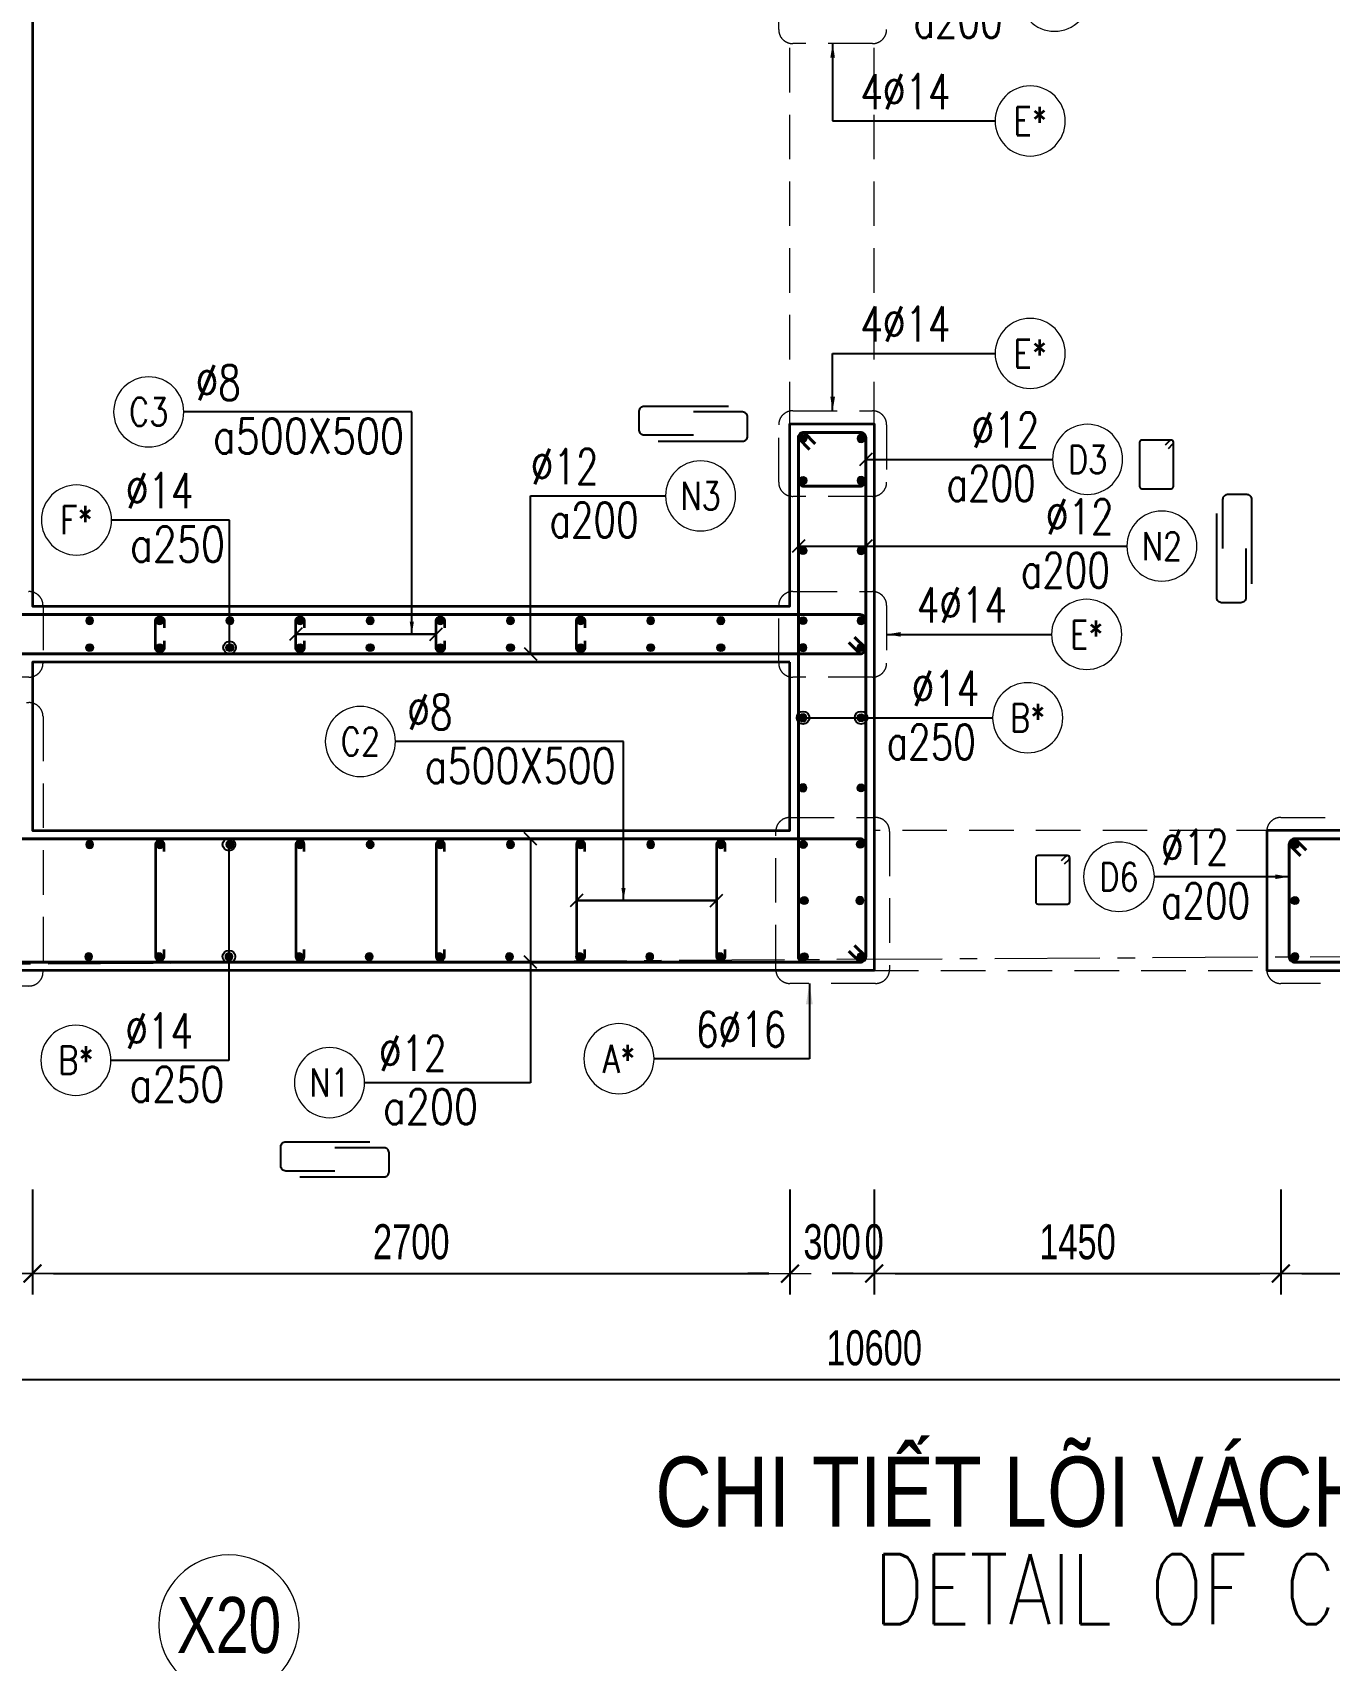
# Model space of a CAD drawing. Header units: millimetres. Extents: x 944027 to 981803, y -83026 to 82675.
# Drawn here: x 949171 to 953795, y -34967 to -29161 of the extents above; entities that cross this region are included whole.
import ezdxf
from ezdxf.enums import TextEntityAlignment as Align

# ---------------------------------------------------------------- set-up
doc = ezdxf.new("R2010")
doc.units = ezdxf.units.MM
doc.header["$MEASUREMENT"] = 0
for name, pattern in [('HIDDEN2', [4.7625, 3.175, -1.5875]), ('HT_Dim Grid$0$CENTER2', [1.125, 0.75, -0.125, 0.125, -0.125]), ('HT_Grid$0$CENTER2', [1.125, 0.75, -0.125, 0.125, -0.125])]:
    doc.linetypes.add(name, pattern=pattern)
doc.layers.get('0').update_dxf_attribs({"lineweight": 20})
doc.layers.get('Defpoints').update_dxf_attribs({"color": 151, "lineweight": 9})
for name, color, linetype, lineweight in [('HT_Dim Grid$0$NDC_S_AXIS', 5, 'HT_Dim Grid$0$CENTER2', 13), ('HT_Dim Grid$0$NDC_S_SYMBOL', 1, 'Continuous', 15), ('HT_Dim Grid$0$NDC_S_TEXT SYMBOL', 7, 'Continuous', 20), ('HT_Grid$0$NDC_S_AXIS', 5, 'HT_Grid$0$CENTER2', 13), ('KC-LEADER', 153, 'Continuous', 18), ('KC-THEP', 6, 'Continuous', 40), ('NDC_S_ANNO', 7, 'Continuous', 20), ('NDC_S_BEAM', 3, 'HIDDEN2', 20), ('NDC_S_DIM', 1, 'Continuous', 15), ('NDC_S_ENG TITLE', 3, 'Continuous', 20), ('NDC_S_HIDDEN', 8, 'HIDDEN2', 13), ('NDC_S_LEADER', 1, 'Continuous', 15), ('NDC_S_REBAR', 4, 'Continuous', 35), ('NDC_S_STIRRUP', 4, 'Continuous', 40), ('NDC_S_TEXT SYMBOL', 7, 'Continuous', 20), ('NDC_S_VN TEXT', 7, 'Continuous', 20), ('NDC_S_VN TITLE', 6, 'Continuous', 35), ('NDC_S_WALL', 6, 'Continuous', 35)]:
    doc.layers.add(name, color=color, linetype=linetype, lineweight=lineweight)
doc.layers.add('Leader', color=6, linetype='Continuous')
doc.layers.add('Ligature', color=1, linetype='Continuous')
doc.styles.add('HT_Dim Grid$0$NDC_ANNO', font='', dxfattribs={"width": 0.8})
doc.styles.add('NDC_ANNO', font='', dxfattribs={"width": 0.8})
doc.styles.add('NDC_ARIAL', font='arial.ttf', dxfattribs={"width": 0.85})
doc.styles.add('NDC_DIM', font='', dxfattribs={"width": 0.75})
doc.styles.add('NDC_EN TXT', font='romans.shx', dxfattribs={"width": 0.8})
doc.styles.add('NDC_VIE TXT', font='arial.ttf', dxfattribs={"width": 0.8})
doc.styles.get('HT_Dim Grid$0$NDC_ANNO').set_extended_font_data('Dotum')
doc.styles.get('NDC_ANNO').set_extended_font_data('Dotum')
doc.styles.get('NDC_DIM').set_extended_font_data('Dotum')
doc.dimstyles.new('NDC_1-50', dxfattribs={"dimscale": 50, "dimtxt": 2.5, "dimasz": 1, "dimexe": 1.5, "dimexo": 0, "dimgap": 0.8, "dimtad": 1, "dimdec": 0, "dimdsep": 46, "dimtxsty": 'NDC_ARIAL', "dimblk": 'DIMMARK', "dimcen": 49999.938995, "dimdle": 1.5, "dimclrd": 1, "dimclre": 1, "dimclrt": 3, "dimadec": 0, "dimazin": 0, "dimtfac": 1, "dimtdec": 0, "dimtix": 1, "dimtmove": 2, "dimatfit": 3, "dimfxl": 1, "dimarcsym": 0})
doc.dimstyles.new('NDC_dim_30', dxfattribs={"dimscale": 30, "dimtxt": 2.5, "dimasz": 1.5, "dimexe": 1.5, "dimexo": 2.5, "dimgap": 1, "dimtad": 1, "dimdec": 0, "dimzin": 0, "dimdsep": 46, "dimtxsty": 'NDC_DIM', "dimblk": 'DIMMARK', "dimcen": 0.09, "dimdle": 1.2, "dimclrd": 1, "dimclre": 1, "dimclrt": 3, "dimadec": 0, "dimazin": 0, "dimtfac": 1, "dimtdec": 0, "dimtix": 1, "dimtofl": 0, "dimtmove": 0, "dimatfit": 3, "dimfxl": 6, "dimfxlon": 1, "dimtolj": 1, "dimtzin": 0, "dimarcsym": 0})
doc.dimstyles.new('NDC_dim_50', dxfattribs={"dimscale": 50, "dimtxt": 2.5, "dimasz": 1.5, "dimexe": 1.5, "dimexo": 2.5, "dimgap": 1, "dimtad": 1, "dimdec": 0, "dimzin": 0, "dimdsep": 46, "dimtxsty": 'NDC_DIM', "dimblk": 'DIMMARK', "dimcen": 0.09, "dimdle": 1.2, "dimclrd": 1, "dimclre": 1, "dimclrt": 3, "dimadec": 0, "dimazin": 0, "dimtfac": 1, "dimtdec": 0, "dimtix": 1, "dimtofl": 0, "dimtmove": 0, "dimatfit": 3, "dimfxl": 6, "dimfxlon": 1, "dimtolj": 1, "dimtzin": 0, "dimarcsym": 0})

# ---------------------------------------------------------------- blocks, each defined once
blk = doc.blocks.new('THEP')
at = {"layer": 'KC-LEADER', "color": 6}
blk.add_circle((0, 0), 14, dxfattribs=at)
at = {"layer": 'KC-THEP'}
for p, q in [((-14, 0), (14, 0)), ((9.9, 9.9), (-9.9, -9.9)), ((-9.9, 9.9), (9.9, -9.9)), ((0, 14), (0, -14))]:
    blk.add_line(p, q, dxfattribs=at)
blk = doc.blocks.new('DIMMARK')
at = {"layer": 'NDC_S_DIM', "color": 1}
blk.add_line((-1.5, 0), (1, 0), dxfattribs=at)
at = {"layer": 'NDC_S_DIM', "color": 2, "const_width": 0.1}
blk.add_lwpolyline([(-0.424, -0.424), (0.424, 0.424)], dxfattribs=at)
blk = doc.blocks.new('*U10')
blk.add_circle((2.5, 0), 2.5)
at = {"layer": 'NDC_S_VN TEXT', "color": 3, "style": 'NDC_EN TXT'}
for tag, width, p in [('DK2', 0.75, (-0.85, 0.85)), ('KC2', 0.8, (-0.85, -2.97))]:
    blk.add_attdef(tag, text='', height=2.5, dxfattribs=dict(at, width=width)).set_placement(p, align=Align.RIGHT)
at = {"layer": 'NDC_S_VN TEXT', "color": 7, "style": 'NDC_EN TXT', "width": 0.8}
blk.add_attdef('SH3', text='', height=2, dxfattribs=at).set_placement((2.5, 0), align=Align.MIDDLE)
blk = doc.blocks.new('A$C72321851')
at = {"layer": 'Ligature'}
for points in [[(-60.9, -129.3), (-60.9, 170.9, -0.414214), (-43.3, 188.5), (25.8, 188.5, -0.414214), (43.4, 170.9), (43.4, -4.3)], [(-39.7, -4.3), (-39.7, -179.5, 0.414214), (-22.1, -197.1), (47, -197.1, 0.414214), (64.6, -179.5), (64.6, 120.7)]]:
    blk.add_lwpolyline(points, format="xyb", dxfattribs=at)
blk = doc.blocks.new('*U9')
blk.add_circle((2.5, 0), 2.5)
at = {"layer": 'NDC_S_VN TEXT', "color": 3, "style": 'NDC_EN TXT', "width": 0.75}
blk.add_attdef('DK2', text='', height=2.5, dxfattribs=at).set_placement((-0.85, 0.85), align=Align.RIGHT)
at = {"layer": 'NDC_S_VN TEXT', "color": 7, "style": 'NDC_EN TXT', "width": 0.8}
blk.add_attdef('SH3', text='', height=2, dxfattribs=at).set_placement((2.5, 0), align=Align.MIDDLE)
blk = doc.blocks.new('*U13')
blk.add_circle((-2.5, 0), 2.5)
at = {"layer": 'NDC_S_VN TEXT', "color": 3, "style": 'NDC_EN TXT', "width": 0.75}
blk.add_attdef('DK1', (0.5, 0.85), '', height=2.5, dxfattribs=at)
at = {"layer": 'NDC_S_VN TEXT', "color": 7, "style": 'NDC_EN TXT', "width": 0.8}
blk.add_attdef('SH2', text='', height=2, dxfattribs=at).set_placement((-2.5, 0), align=Align.MIDDLE)
blk = doc.blocks.new('*U11')
blk.add_circle((-2.5, 0), 2.5)
at = {"layer": 'NDC_S_VN TEXT', "color": 3, "style": 'NDC_EN TXT', "width": 0.75}
for tag, p in [('DK1', (0.5, 0.85)), ('KC1', (0.5, -2.97))]:
    blk.add_attdef(tag, p, '', height=2.5, dxfattribs=at)
at = {"layer": 'NDC_S_VN TEXT', "color": 7, "style": 'NDC_EN TXT', "width": 0.8}
blk.add_attdef('SH2', text='', height=2, dxfattribs=at).set_placement((-2.5, 0), align=Align.MIDDLE)
blk = doc.blocks.new('*D502')
at = {"layer": 'Defpoints', "color": 0, "transparency": 16777216}
for p in [(949171.5, -31925.4), (948671.5, -32425.4), (949171.5, -33587.4)]:
    blk.add_point(p, dxfattribs=at)
at = {"layer": 'NDC_S_DIM', "color": 1, "lineweight": -2, "transparency": 16777216}
for p, q in [((948671.5, -33287.4), (948671.5, -33662.4)), ((949171.5, -33287.4), (949171.5, -33662.4)), ((948746.5, -33587.4), (949096.5, -33587.4))]:
    blk.add_line(p, q, dxfattribs=at)
at = {"layer": 'NDC_S_DIM', "color": 1, "lineweight": -2, "transparency": 16777216, "xscale": 75, "yscale": 75, "zscale": 75, "rotation": 180}
blk.add_blockref('DIMMARK', (948671.5, -33587.4), dxfattribs=at)
at = {"layer": 'NDC_S_DIM', "color": 1, "lineweight": -2, "transparency": 16777216, "xscale": 75, "yscale": 75, "zscale": 75}
blk.add_blockref('DIMMARK', (949171.5, -33587.4), dxfattribs=at)
at = {"layer": 'NDC_S_DIM', "color": 3, "transparency": 16777216, "insert": (948921.5, -33474.8), "char_height": 125, "attachment_point": 5, "style": 'NDC_DIM'}
blk.add_mtext('\\A1;500', dxfattribs=at)
blk = doc.blocks.new('*D503')
at = {"layer": 'Defpoints', "color": 0, "transparency": 16777216}
for p in [(949171.5, -31925.4), (951871.5, -31925.4), (951871.5, -33587.4)]:
    blk.add_point(p, dxfattribs=at)
at = {"layer": 'NDC_S_DIM', "color": 1, "lineweight": -2, "transparency": 16777216}
for p, q in [((949171.5, -33287.4), (949171.5, -33662.4)), ((951871.5, -33287.4), (951871.5, -33662.4)), ((949246.5, -33587.4), (951796.5, -33587.4))]:
    blk.add_line(p, q, dxfattribs=at)
at = {"layer": 'NDC_S_DIM', "color": 1, "lineweight": -2, "transparency": 16777216, "xscale": 75, "yscale": 75, "zscale": 75, "rotation": 180}
blk.add_blockref('DIMMARK', (949171.5, -33587.4), dxfattribs=at)
at = {"layer": 'NDC_S_DIM', "color": 1, "lineweight": -2, "transparency": 16777216, "xscale": 75, "yscale": 75, "zscale": 75}
blk.add_blockref('DIMMARK', (951871.5, -33587.4), dxfattribs=at)
at = {"layer": 'NDC_S_DIM', "color": 3, "transparency": 16777216, "insert": (950521.5, -33474.8), "char_height": 125, "attachment_point": 5, "style": 'NDC_DIM'}
blk.add_mtext('\\A1;2700', dxfattribs=at)
blk = doc.blocks.new('*D504')
at = {"layer": 'Defpoints', "color": 0, "transparency": 16777216}
for p in [(951871.5, -31925.4), (952171.5, -31925.4), (952171.5, -33587.4)]:
    blk.add_point(p, dxfattribs=at)
at = {"layer": 'NDC_S_DIM', "color": 1, "lineweight": -2, "transparency": 16777216}
for p, q in [((951871.5, -33287.4), (951871.5, -33662.4)), ((952171.5, -33287.4), (952171.5, -33662.4)), ((951796.5, -33587.4), (951721.5, -33587.4)), ((952246.5, -33587.4), (952321.5, -33587.4))]:
    blk.add_line(p, q, dxfattribs=at)
at = {"layer": 'NDC_S_DIM', "color": 1, "lineweight": -2, "transparency": 16777216, "xscale": 75, "yscale": 75, "zscale": 75}
blk.add_blockref('DIMMARK', (951871.5, -33587.4), dxfattribs=at)
at = {"layer": 'NDC_S_DIM', "color": 1, "lineweight": -2, "transparency": 16777216, "xscale": 75, "yscale": 75, "zscale": 75, "rotation": 180}
blk.add_blockref('DIMMARK', (952171.5, -33587.4), dxfattribs=at)
at = {"layer": 'NDC_S_DIM', "color": 3, "transparency": 16777216, "insert": (952021.5, -33474.8), "char_height": 125, "attachment_point": 5, "style": 'NDC_DIM'}
blk.add_mtext('\\A1;300', dxfattribs=at)
blk = doc.blocks.new('*D505')
at = {"layer": 'Defpoints', "color": 0, "transparency": 16777216}
for p in [(952171.5, -31925.4), (952171.5, -31925.4), (952171.5, -33587.4)]:
    blk.add_point(p, dxfattribs=at)
at = {"layer": 'NDC_S_DIM', "color": 1, "lineweight": -2, "transparency": 16777216}
for p, q in [((952171.5, -33287.4), (952171.5, -33662.4)), ((952171.5, -33287.4), (952171.5, -33662.4)), ((952096.5, -33587.4), (952021.5, -33587.4)), ((952246.5, -33587.4), (952321.5, -33587.4))]:
    blk.add_line(p, q, dxfattribs=at)
at = {"layer": 'NDC_S_DIM', "color": 1, "lineweight": -2, "transparency": 16777216, "xscale": 75, "yscale": 75, "zscale": 75}
blk.add_blockref('DIMMARK', (952171.5, -33587.4), dxfattribs=at)
at = {"layer": 'NDC_S_DIM', "color": 1, "lineweight": -2, "transparency": 16777216, "xscale": 75, "yscale": 75, "zscale": 75, "rotation": 180}
blk.add_blockref('DIMMARK', (952171.5, -33587.4), dxfattribs=at)
at = {"layer": 'NDC_S_DIM', "color": 3, "transparency": 16777216, "insert": (952171.5, -33474.8), "char_height": 125, "attachment_point": 5, "style": 'NDC_DIM'}
blk.add_mtext('\\A1;0', dxfattribs=at)
blk = doc.blocks.new('*D506')
at = {"layer": 'Defpoints', "color": 0, "transparency": 16777216}
for p in [(952171.5, -31925.4), (953621.5, -32425.4), (953621.5, -33587.4)]:
    blk.add_point(p, dxfattribs=at)
at = {"layer": 'NDC_S_DIM', "color": 1, "lineweight": -2, "transparency": 16777216}
for p, q in [((952171.5, -33287.4), (952171.5, -33662.4)), ((953621.5, -33287.4), (953621.5, -33662.4)), ((952246.5, -33587.4), (953546.5, -33587.4))]:
    blk.add_line(p, q, dxfattribs=at)
at = {"layer": 'NDC_S_DIM', "color": 1, "lineweight": -2, "transparency": 16777216, "xscale": 75, "yscale": 75, "zscale": 75, "rotation": 180}
blk.add_blockref('DIMMARK', (952171.5, -33587.4), dxfattribs=at)
at = {"layer": 'NDC_S_DIM', "color": 1, "lineweight": -2, "transparency": 16777216, "xscale": 75, "yscale": 75, "zscale": 75}
blk.add_blockref('DIMMARK', (953621.5, -33587.4), dxfattribs=at)
at = {"layer": 'NDC_S_DIM', "color": 3, "transparency": 16777216, "insert": (952896.5, -33474.8), "char_height": 125, "attachment_point": 5, "style": 'NDC_DIM'}
blk.add_mtext('\\A1;1450', dxfattribs=at)
blk = doc.blocks.new('*D507')
at = {"layer": 'Defpoints', "color": 0, "transparency": 16777216}
for p in [(957471.5, -31925.4), (953621.5, -32425.4), (957471.5, -33587.4)]:
    blk.add_point(p, dxfattribs=at)
at = {"layer": 'NDC_S_DIM', "color": 1, "lineweight": -2, "transparency": 16777216}
for p, q in [((953621.5, -33287.4), (953621.5, -33662.4)), ((957471.5, -33287.4), (957471.5, -33662.4)), ((953696.5, -33587.4), (957396.5, -33587.4))]:
    blk.add_line(p, q, dxfattribs=at)
at = {"layer": 'NDC_S_DIM', "color": 1, "lineweight": -2, "transparency": 16777216, "xscale": 75, "yscale": 75, "zscale": 75, "rotation": 180}
blk.add_blockref('DIMMARK', (953621.5, -33587.4), dxfattribs=at)
at = {"layer": 'NDC_S_DIM', "color": 1, "lineweight": -2, "transparency": 16777216, "xscale": 75, "yscale": 75, "zscale": 75}
blk.add_blockref('DIMMARK', (957471.5, -33587.4), dxfattribs=at)
at = {"layer": 'NDC_S_DIM', "color": 3, "transparency": 16777216, "insert": (955546.5, -33474.8), "char_height": 125, "attachment_point": 5, "style": 'NDC_DIM'}
blk.add_mtext('\\A1;3850', dxfattribs=at)
blk = doc.blocks.new('*D512')
at = {"layer": 'Defpoints', "color": 0, "transparency": 16777216}
for p in [(946871.5, -32425.4), (957471.5, -32407.1), (957471.5, -33965.6)]:
    blk.add_point(p, dxfattribs=at)
at = {"layer": 'NDC_S_DIM', "color": 1, "lineweight": -2, "transparency": 16777216}
for p, q in [((946871.5, -33665.6), (946871.5, -34040.6)), ((957471.5, -33665.6), (957471.5, -34040.6)), ((946946.5, -33965.6), (957396.5, -33965.6))]:
    blk.add_line(p, q, dxfattribs=at)
at = {"layer": 'NDC_S_DIM', "color": 1, "lineweight": -2, "transparency": 16777216, "xscale": 75, "yscale": 75, "zscale": 75, "rotation": 180}
blk.add_blockref('DIMMARK', (946871.5, -33965.6), dxfattribs=at)
at = {"layer": 'NDC_S_DIM', "color": 1, "lineweight": -2, "transparency": 16777216, "xscale": 75, "yscale": 75, "zscale": 75}
blk.add_blockref('DIMMARK', (957471.5, -33965.6), dxfattribs=at)
at = {"layer": 'NDC_S_DIM', "color": 3, "transparency": 16777216, "insert": (952171.5, -33853.1), "char_height": 125, "attachment_point": 5, "style": 'NDC_DIM'}
blk.add_mtext('\\A1;10600', dxfattribs=at)
blk = doc.blocks.new('Drawing name_symbol')
at = {"layer": 'NDC_S_ENG TITLE', "style": 'NDC_EN TXT', "width": 0.8}
blk.add_attdef('SECTDET1', text='', height=5, dxfattribs=at).set_placement((0, 1.01), align=Align.CENTER)
at = {"layer": 'NDC_S_TEXT SYMBOL', "lineweight": 25, "style": 'NDC_ANNO', "width": 0.8}
blk.add_attdef('SSCALE', text='', height=2.5, dxfattribs=at).set_placement((0, -4), align=Align.CENTER)
at = {"layer": 'NDC_S_VN TITLE', "style": 'NDC_VIE TXT', "width": 0.8}
blk.add_attdef('SECTDET2', text='', height=5, dxfattribs=at).set_placement((0, 7.97), align=Align.CENTER)
blk = doc.blocks.new('*U21')
at = {"layer": 'HT_Dim Grid$0$NDC_S_SYMBOL'}
blk.add_line((0, 5), (0, 9), dxfattribs=at)
blk.add_circle((0, 0), 5, dxfattribs=at)
at = {"layer": 'HT_Dim Grid$0$NDC_S_TEXT SYMBOL', "color": 7, "style": 'HT_Dim Grid$0$NDC_ANNO', "width": 0.8}
blk.add_attdef('GRID', text='', height=4, dxfattribs=at).set_placement((0, 0), align=Align.MIDDLE)

msp = doc.modelspace()

# ---------------------------------------------------------------- linework, layer by layer
at = {"layer": 'HT_Grid$0$NDC_S_AXIS', "ltscale": 500}
msp.add_line((944726.6, -32507.1), (962802.4, -32407.1), dxfattribs=at)
at = {"layer": 'Ligature'}
for points in [[(953220.3, -30644.5), (953236.3, -30628.5, 0.668179), (953230.5, -30614.6), (953125.9, -30614.6, 0.414214), (953117.7, -30622.7), (953117.7, -30779.8, 0.414214), (953125.9, -30788), (953230.5, -30788, 0.414214), (953238.7, -30779.8), (953238.7, -30622.7, 0.668179), (953224.8, -30617), (953208.8, -30632.9)], [(952850.4, -32126.3), (952866.3, -32110.3, 0.668179), (952860.6, -32096.4), (952755.9, -32096.4, 0.414214), (952747.8, -32104.6), (952747.8, -32261.7, 0.414214), (952755.9, -32269.8), (952860.6, -32269.8, 0.414214), (952868.7, -32261.7), (952868.7, -32104.6, 0.668179), (952854.8, -32098.8), (952838.8, -32114.8)]]:
    msp.add_lwpolyline(points, format="xyb", dxfattribs=at)
at = {"layer": 'NDC_S_BEAM', "ltscale": 50}
for p, q in [((951871.5, -30565.4), (951871.5, -29165.4)), ((952171.5, -30565.4), (952171.5, -29165.4)), ((953621.5, -32007.1), (952171.5, -32007.1)), ((952171.5, -32507.1), (953621.5, -32507.1))]:
    msp.add_line(p, q, dxfattribs=at)
at = {"layer": 'NDC_S_HIDDEN', "ltscale": 50}
for points in [[(951881.2, -28895.5), (952166, -28895.5, -0.414214), (952216, -28945.5), (952216, -29150.5, -0.414214), (952166, -29200.5), (951881.2, -29200.5, -0.414214), (951831.2, -29150.5), (951831.2, -28945.5, -0.414214)], [(951881.2, -30510.4), (952166, -30510.4, -0.414214), (952216, -30560.4), (952216, -30765.4, -0.414214), (952166, -30815.4), (951881.2, -30815.4, -0.414214), (951831.2, -30765.4), (951831.2, -30560.4, -0.414214)], [(948681.2, -31155.1), (949158.7, -31155.1, -0.414214), (949208.7, -31205.1), (949208.7, -31410.1, -0.414214), (949158.7, -31460.1), (948681.2, -31460.1, -0.414214), (948631.2, -31410.1), (948631.2, -31205.1, -0.414214)], [(951881.2, -31155.1), (952166, -31155.1, -0.414214), (952216, -31205.1), (952216, -31410.1, -0.414214), (952166, -31460.1), (951881.2, -31460.1, -0.414214), (951831.2, -31410.1), (951831.2, -31205.1, -0.414214)], [(948673.8, -31551.1), (949158.7, -31551.1, -0.414214), (949208.7, -31601.1), (949208.7, -32511.8, -0.414214), (949158.7, -32561.8), (948673.8, -32561.8, -0.414214), (948623.8, -32511.8), (948623.8, -31601.1, -0.414214)], [(951870.8, -31960.8), (952176.6, -31960.8, -0.414214), (952226.6, -32010.8), (952226.6, -32502.7, -0.414214), (952176.6, -32552.7), (951870.8, -32552.7, -0.414214), (951820.8, -32502.7), (951820.8, -32010.8, -0.414214)], [(953620.8, -31960.8), (954001.1, -31960.8, -0.414214), (954051.1, -32010.8), (954051.1, -32502.7, -0.414214), (954001.1, -32552.7), (953620.8, -32552.7, -0.414214), (953570.8, -32502.7), (953570.8, -32010.8, -0.414214)]]:
    msp.add_lwpolyline(points, format="xyb", close=True, dxfattribs=at)
at = {"layer": 'NDC_S_REBAR'}
for points in [[(949640, -31330.2), (949640, -31355.2, -1), (949610, -31355.2), (949610, -31258.9, -1), (949640, -31258.9), (949640, -31283.9)], [(950140, -31330.2), (950140, -31355.2, -1), (950110, -31355.2), (950110, -31258.9, -1), (950140, -31258.9), (950140, -31283.9)], [(950640, -31330.2), (950640, -31355.2, -1), (950610, -31355.2), (950610, -31258.9, -1), (950640, -31258.9), (950640, -31283.9)], [(951140, -31330.2), (951140, -31355.2, -1), (951110, -31355.2), (951110, -31258.9, -1), (951140, -31258.9), (951140, -31283.9)], [(949640, -32082.1), (949640, -32057.1, 1), (949610, -32057.1), (949610, -32457.1, 1), (949640, -32457.1), (949640, -32432.1)], [(950140, -32082.1), (950140, -32057.1, 1), (950110, -32057.1), (950110, -32457.1, 1), (950140, -32457.1), (950140, -32432.1)], [(950640, -32082.1), (950640, -32057.1, 1), (950610, -32057.1), (950610, -32457.1, 1), (950640, -32457.1), (950640, -32432.1)], [(951140, -32082.1), (951140, -32057.1, 1), (951110, -32057.1), (951110, -32457.1, 1), (951140, -32457.1), (951140, -32432.1)], [(951640, -32082.1), (951640, -32057.1, 1), (951610, -32057.1), (951610, -32457.1, 1), (951640, -32457.1), (951640, -32432.1)]]:
    msp.add_lwpolyline(points, format="xyb", dxfattribs=at)
at = {"layer": 'NDC_S_STIRRUP'}
for points in [[(952101.5, -32417.1), (952141.5, -32457.1, -0.414214), (952121.5, -32477.1), (951921.5, -32477.1, -0.414214), (951901.5, -32457.1), (951901.5, -30607.1, -0.414214), (951921.5, -30587.1), (952121.5, -30587.1, -0.414214), (952141.5, -30607.1), (952141.5, -32457.1, -0.414214), (952121.5, -32477.1), (952081.5, -32437.1)], [(951941.5, -30648), (951901.5, -30608, -0.414214), (951921.5, -30588), (952121.5, -30588, -0.414214), (952141.5, -30608), (952141.5, -30759, -0.414214), (952121.5, -30779), (951921.5, -30779, -0.414214), (951901.5, -30759), (951901.5, -30608, -0.414214), (951921.5, -30588), (951961.5, -30628)], [(952081.5, -31337.1), (952121.5, -31377.1, 0.414214), (952141.5, -31357.1), (952141.5, -31257.1, 0.414214), (952121.5, -31237.1), (948721.5, -31237.1, 0.414214), (948701.5, -31257.1), (948701.5, -31357.1, 0.414358), (948721.5, -31377.1), (952121.5, -31377.1, 0.414214), (952141.5, -31357.1), (952101.5, -31317.1)], [(946961.5, -32077.1), (946921.5, -32037.1, 0.414214), (946901.5, -32057.1), (946901.5, -32457.1, 0.414214), (946921.5, -32477.1), (952121.5, -32477.1, 0.414214), (952141.5, -32457.1), (952141.5, -32057.1, 0.414214), (952121.5, -32037.1), (946921.5, -32037.1, 0.414214), (946901.5, -32057.1), (946941.5, -32097.1)], [(961081.5, -32077.1), (961121.5, -32037.1, -0.414214), (961141.5, -32057.1), (961141.5, -32457.1, -0.414214), (961121.5, -32477.1), (953671.5, -32477.1, -0.414214), (953651.5, -32457.1), (953651.5, -32057.1, -0.414214), (953671.5, -32037.1), (961121.5, -32037.1, -0.414214), (961141.5, -32057.1), (961101.5, -32097.1)], [(953711.5, -32077.1), (953671.5, -32037.1, 0.414214), (953651.5, -32057.1), (953651.5, -32457.1, 0.414214), (953671.5, -32477.1), (953971.5, -32477.1, 0.414214), (953991.5, -32457.1), (953991.5, -32057.1, 0.414214), (953971.5, -32037.1), (953671.5, -32037.1, 0.414214), (953651.5, -32057.1), (953691.5, -32097.1)]]:
    msp.add_lwpolyline(points, format="xyb", dxfattribs=at)
at = {"layer": 'NDC_S_WALL', "ltscale": 10}
for points in [[(949171.5, -25807.1), (949171.5, -31207.1), (951871.5, -31207.1), (951871.5, -30557.1), (952171.5, -30557.1), (952171.5, -32507.1), (948671.5, -32507.1), (948671.5, -32507.1), (946871.5, -32507.1), (946871.5, -23307.1)], [(951871.5, -31407.1), (949171.5, -31407.1), (949171.5, -32007.1), (951871.5, -32007.1), (951871.5, -31407.1)], [(957871.5, -32007.1), (953571.5, -32007.1), (953571.5, -32507.1), (961171.5, -32507.1)]]:
    msp.add_lwpolyline(points, dxfattribs=at)

# ---------------------------------------------------------------- block references
at = {"layer": 'HT_Dim Grid$0$NDC_S_AXIS'}
ref = msp.add_blockref('*U21', (949871.5, -34840.9), dxfattribs=dict(at, xscale=-50, yscale=50, zscale=50, rotation=180))
ref.add_attrib('GRID', 'X20', dxfattribs={"layer": 'HT_Dim Grid$0$NDC_S_TEXT SYMBOL', "color": 7, "height": 200, "style": 'HT_Dim Grid$0$NDC_ANNO', "width": 0.8}).set_placement((949871.5, -34840.9), align=Align.MIDDLE)
at = {"layer": 'KC-THEP'}
for p, rotation in [((951918, -30608.9), 189.6685644363809), ((951918, -30758.9), 189.6685644363809), ((951918, -31008.9), 189.6685644363809), ((951918, -31258.9), 189.6685644363809), ((949375, -31355.2), 9.668564436380946), ((949625, -31355.2), 9.668564436380946), ((949875, -31355.2), 9.668564436380946), ((950125, -31355.2), 9.668564436380946), ((950375, -31355.2), 9.668564436380946), ((950625, -31355.2), 9.668564436380946), ((950875, -31355.2), 9.668564436380946), ((951125, -31355.2), 9.668564436380946), ((951375, -31355.2), 9.668564436380946), ((951625, -31355.2), 9.668564436380946), ((952125, -31355.2), 9.66856443638095), ((952125, -31605.2), 9.66856443638095), ((952125, -31855.2), 9.66856443638095), ((951918.7, -32057.1), 189.6685644363809), ((952122.3, -32056.4), 189.6685644363809), ((953671.5, -32057.1), 9.668564436380946), ((951922.2, -32257.1), 189.6685644363809), ((953671.5, -32257.1), 9.668564436380946), ((951922.2, -32457.1), 189.6685644363809), ((952125.8, -32456.4), 189.6685644363809)]:
    msp.add_blockref('THEP', p, dxfattribs=dict(at, rotation=rotation))
at = {"layer": 'KC-THEP', "xscale": -1}
for p, rotation in [((952125, -30608.9), 170.331435563619), ((952125, -30758.9), 170.331435563619), ((952125, -31008.9), 170.331435563619), ((949375, -31258.9), 170.331435563619), ((949625, -31258.9), 170.331435563619), ((949875, -31258.9), 170.331435563619), ((950125, -31258.9), 170.331435563619), ((950375, -31258.9), 170.331435563619), ((950625, -31258.9), 170.331435563619), ((950875, -31258.9), 170.331435563619), ((951125, -31258.9), 170.331435563619), ((951375, -31258.9), 170.331435563619), ((951625, -31258.9), 170.331435563619), ((952125, -31258.9), 170.331435563619), ((951918, -31355.2), 350.3314355636191), ((951918, -31605.2), 350.3314355636191), ((951918, -31855.2), 350.3314355636191), ((949375, -32057.1), 170.331435563619), ((949625, -32057.1), 170.331435563619), ((949875, -32057.1), 170.331435563619), ((950125, -32057.1), 170.331435563619), ((950375, -32057.1), 170.331435563619), ((950625, -32057.1), 170.331435563619), ((950875, -32057.1), 170.331435563619), ((951125, -32057.1), 170.331435563619), ((951375, -32057.1), 170.331435563619), ((951625, -32057.1), 170.331435563619), ((952120.8, -32257.1), 170.331435563619), ((949371.5, -32457.1), 170.331435563619), ((949621.5, -32457.1), 170.331435563619), ((949871.5, -32457.1), 170.331435563619), ((950121.5, -32457.1), 170.331435563619), ((950371.5, -32457.1), 170.331435563619), ((950621.5, -32457.1), 170.331435563619), ((950871.5, -32457.1), 170.331435563619), ((951121.5, -32457.1), 170.331435563619), ((951371.5, -32457.1), 170.331435563619), ((951621.5, -32457.1), 170.331435563619), ((953671.5, -32457.1), 170.331435563619)]:
    msp.add_blockref('THEP', p, dxfattribs=dict(at, rotation=rotation))
at = {"layer": 'Leader', "xscale": -1, "rotation": 270.0000000000001}
for p in [(951531.5, -30557.9), (950253.6, -33182)]:
    msp.add_blockref('A$C72321851', p, dxfattribs=at)
at = {"layer": 'Leader', "xscale": -1}
msp.add_blockref('A$C72321851', (953457.2, -30997.6), dxfattribs=at)
at = {"layer": 'NDC_S_ANNO'}
ref = msp.add_blockref('Drawing name_symbol', (954274.3, -34888.9), dxfattribs=dict(at, xscale=50, yscale=50, zscale=50))
ref.add_attrib('SECTDET1', 'DETAIL OF CORE WALL HT-CW1', dxfattribs={"layer": 'NDC_S_ENG TITLE', "height": 250, "style": 'NDC_EN TXT', "width": 0.8}).set_placement((954274.3, -34838.3), align=Align.CENTER)
ref.add_attrib('SECTDET2', 'CHI TIẾT LÕI VÁCH HT-CW1 TẦNG 21F~22F', dxfattribs={"layer": 'NDC_S_VN TITLE', "height": 250, "style": 'NDC_VIE TXT', "width": 0.8}).set_placement((954274.3, -34490.4), align=Align.CENTER)
at = {"layer": 'NDC_S_VN TEXT'}
ref = msp.add_blockref('*U11', (952689.7, -29031.6), dxfattribs=dict(at, xscale=-50, yscale=50, zscale=50))
ref.add_attrib('SH2', 'D3', dxfattribs={"color": 7, "height": 100, "style": 'NDC_EN TXT', "width": 0.8}).set_placement((952814.7, -29031.6), align=Align.MIDDLE)
ref.add_attrib('DK1', '%%C12', (952401.3, -28989.3), dxfattribs={"color": 3, "height": 125, "style": 'NDC_EN TXT', "width": 0.75})
ref.add_attrib('KC1', 'a200', (952312, -29180.2), dxfattribs={"color": 3, "height": 125, "style": 'NDC_EN TXT', "width": 0.75})
ref = msp.add_blockref('*U13', (952602.9, -29476.6), dxfattribs=dict(at, xscale=-50, yscale=50, zscale=50))
ref.add_attrib('SH2', 'E*', dxfattribs={"color": 7, "height": 100, "style": 'NDC_EN TXT', "width": 0.8}).set_placement((952727.9, -29476.6), align=Align.MIDDLE)
ref.add_attrib('DK1', '4%%C14', (952122.5, -29434.3), dxfattribs={"color": 3, "height": 125, "style": 'NDC_EN TXT', "width": 0.75})
ref = msp.add_blockref('*U13', (952602.9, -30305.7), dxfattribs=dict(at, xscale=-50, yscale=50, zscale=50))
ref.add_attrib('SH2', 'E*', dxfattribs={"color": 7, "height": 100, "style": 'NDC_EN TXT', "width": 0.8}).set_placement((952727.9, -30305.7), align=Align.MIDDLE)
ref.add_attrib('DK1', '4%%C14', (952122.5, -30263.4), dxfattribs={"color": 3, "height": 125, "style": 'NDC_EN TXT', "width": 0.75})
ref = msp.add_blockref('*U10', (949710.5, -30514.3), dxfattribs=dict(at, xscale=-50, yscale=50, zscale=50))
ref.add_attrib('SH3', 'C3', dxfattribs={"color": 7, "height": 100, "style": 'NDC_EN TXT', "width": 0.8}).set_placement((949585.5, -30514.3), align=Align.MIDDLE)
ref.add_attrib('DK2', '%%c8', dxfattribs={"color": 3, "height": 125, "style": 'NDC_EN TXT', "width": 0.75}).set_placement((949913.7, -30472), align=Align.RIGHT)
ref.add_attrib('KC2', 'a500X500', dxfattribs={"color": 3, "height": 125, "style": 'NDC_EN TXT', "width": 0.8}).set_placement((950495.9, -30662.9), align=Align.RIGHT)
ref = msp.add_blockref('*U11', (952807.4, -30683.5), dxfattribs=dict(at, xscale=-50, yscale=50, zscale=50))
ref.add_attrib('SH2', 'D3', dxfattribs={"color": 7, "height": 100, "style": 'NDC_EN TXT', "width": 0.8}).set_placement((952932.4, -30683.5), align=Align.MIDDLE)
ref.add_attrib('DK1', '%%C12', (952519, -30641.2), dxfattribs={"color": 3, "height": 125, "style": 'NDC_EN TXT', "width": 0.75})
ref.add_attrib('KC1', 'a200', (952429.7, -30832.1), dxfattribs={"color": 3, "height": 125, "style": 'NDC_EN TXT', "width": 0.75})
ref = msp.add_blockref('*U11', (951427.8, -30813.7), dxfattribs=dict(at, xscale=-50, yscale=50, zscale=50))
ref.add_attrib('SH2', 'N3', dxfattribs={"color": 7, "height": 100, "style": 'NDC_EN TXT', "width": 0.8}).set_placement((951552.8, -30813.7), align=Align.MIDDLE)
ref.add_attrib('DK1', '%%C12', (950947.5, -30771.5), dxfattribs={"color": 3, "height": 125, "style": 'NDC_EN TXT', "width": 0.75})
ref.add_attrib('KC1', 'a200', (951014.4, -30962.4), dxfattribs={"color": 3, "height": 125, "style": 'NDC_EN TXT', "width": 0.75})
ref = msp.add_blockref('*U10', (949452.9, -30899.8), dxfattribs=dict(at, xscale=-50, yscale=50, zscale=50))
ref.add_attrib('SH3', 'F*', dxfattribs={"color": 7, "height": 100, "style": 'NDC_EN TXT', "width": 0.8}).set_placement((949327.9, -30899.8), align=Align.MIDDLE)
ref.add_attrib('DK2', '%%C14', dxfattribs={"color": 3, "height": 125, "style": 'NDC_EN TXT', "width": 0.75}).set_placement((949745.4, -30857.6), align=Align.RIGHT)
ref.add_attrib('KC2', 'a250', dxfattribs={"color": 3, "height": 125, "style": 'NDC_EN TXT', "width": 0.8}).set_placement((949857.3, -31048.5), align=Align.RIGHT)
ref = msp.add_blockref('*U11', (953072.3, -30992.8), dxfattribs=dict(at, xscale=-50, yscale=50, zscale=50))
ref.add_attrib('SH2', 'N2', dxfattribs={"color": 7, "height": 100, "style": 'NDC_EN TXT', "width": 0.8}).set_placement((953197.3, -30992.8), align=Align.MIDDLE)
ref.add_attrib('DK1', '%%C12', (952783.9, -30950.5), dxfattribs={"color": 3, "height": 125, "style": 'NDC_EN TXT', "width": 0.75})
ref.add_attrib('KC1', 'a200', (952694.6, -31141.4), dxfattribs={"color": 3, "height": 125, "style": 'NDC_EN TXT', "width": 0.75})
ref = msp.add_blockref('*U13', (952804.1, -31307.6), dxfattribs=dict(at, xscale=-50, yscale=50, zscale=50))
ref.add_attrib('SH2', 'E*', dxfattribs={"color": 7, "height": 100, "style": 'NDC_EN TXT', "width": 0.8}).set_placement((952929.1, -31307.6), align=Align.MIDDLE)
ref.add_attrib('DK1', '4%%C14', (952323.7, -31265.3), dxfattribs={"color": 3, "height": 125, "style": 'NDC_EN TXT', "width": 0.75})
ref = msp.add_blockref('*U11', (952593.9, -31605.2), dxfattribs=dict(at, xscale=-50, yscale=50, zscale=50))
ref.add_attrib('SH2', 'B*', dxfattribs={"color": 7, "height": 100, "style": 'NDC_EN TXT', "width": 0.8}).set_placement((952718.9, -31605.2), align=Align.MIDDLE)
ref.add_attrib('DK1', '%%C14', (952305.5, -31562.9), dxfattribs={"color": 3, "height": 125, "style": 'NDC_EN TXT', "width": 0.75})
ref.add_attrib('KC1', 'a250', (952216.3, -31753.8), dxfattribs={"color": 3, "height": 125, "style": 'NDC_EN TXT', "width": 0.75})
ref = msp.add_blockref('*U10', (950465, -31689.7), dxfattribs=dict(at, xscale=-50, yscale=50, zscale=50))
ref.add_attrib('SH3', 'C2', dxfattribs={"color": 7, "height": 100, "style": 'NDC_EN TXT', "width": 0.8}).set_placement((950340, -31689.7), align=Align.MIDDLE)
ref.add_attrib('DK2', '%%c8', dxfattribs={"color": 3, "height": 125, "style": 'NDC_EN TXT', "width": 0.75}).set_placement((950668.2, -31647.4), align=Align.RIGHT)
ref.add_attrib('KC2', 'a500X500', dxfattribs={"color": 3, "height": 125, "style": 'NDC_EN TXT', "width": 0.8}).set_placement((951250.3, -31838.4), align=Align.RIGHT)
at = {"layer": 'NDC_S_VN TEXT', "xscale": 50, "yscale": 50, "zscale": 50}
msp.add_blockref('*U11', (953169.3, -32172.1), dxfattribs=at).add_auto_attribs({'SH2': 'D6', 'DK1': '%%C12', 'KC1': 'a200'})
at = {"layer": 'NDC_S_VN TEXT'}
ref = msp.add_blockref('*U10', (949450.9, -32826.8), dxfattribs=dict(at, xscale=-50, yscale=50, zscale=50))
ref.add_attrib('SH3', 'B*', dxfattribs={"color": 7, "height": 100, "style": 'NDC_EN TXT', "width": 0.8}).set_placement((949325.9, -32826.8), align=Align.MIDDLE)
ref.add_attrib('DK2', '%%C14', dxfattribs={"color": 3, "height": 125, "style": 'NDC_EN TXT', "width": 0.75}).set_placement((949743.4, -32784.5), align=Align.RIGHT)
ref.add_attrib('KC2', 'a250', dxfattribs={"color": 3, "height": 125, "style": 'NDC_EN TXT', "width": 0.8}).set_placement((949855.3, -32975.4), align=Align.RIGHT)
ref = msp.add_blockref('*U9', (951386.9, -32821.1), dxfattribs=dict(at, xscale=-50, yscale=50, zscale=50))
ref.add_attrib('SH3', 'A*', dxfattribs={"color": 7, "height": 100, "style": 'NDC_EN TXT', "width": 0.8}).set_placement((951261.9, -32821.1), align=Align.MIDDLE)
ref.add_attrib('DK2', '6%%C16', dxfattribs={"color": 3, "height": 125, "style": 'NDC_EN TXT', "width": 0.75}).set_placement((951858, -32778.8), align=Align.RIGHT)
ref = msp.add_blockref('*U10', (950355, -32906.5), dxfattribs=dict(at, xscale=-50, yscale=50, zscale=50))
ref.add_attrib('SH3', 'N1', dxfattribs={"color": 7, "height": 100, "style": 'NDC_EN TXT', "width": 0.8}).set_placement((950230, -32906.5), align=Align.MIDDLE)
ref.add_attrib('DK2', '%%C12', dxfattribs={"color": 3, "height": 125, "style": 'NDC_EN TXT', "width": 0.75}).set_placement((950647.5, -32864.2), align=Align.RIGHT)
ref.add_attrib('KC2', 'a200', dxfattribs={"color": 3, "height": 125, "style": 'NDC_EN TXT', "width": 0.8}).set_placement((950759.4, -33055.1), align=Align.RIGHT)

# ---------------------------------------------------------------- dimensions: what is measured, and where the dimension line sits
at = {"layer": 'NDC_S_DIM'}
for base, p1, p2, picture, middle in [((949171.5, -33587.4), (948671.5, -32425.4), (949171.5, -31925.4), '*D502', (948921.5, -33474.8)), ((957471.5, -33965.6), (946871.5, -32425.4), (957471.5, -32407.1), '*D512', (952171.5, -33853.1))]:
    dim = msp.add_linear_dim(base=base, p1=p1, p2=p2, dimstyle='NDC_dim_50', dxfattribs=at)
    dim.commit()
    dim.dimension.update_dxf_attribs({"geometry": picture, "text_midpoint": middle})
for base, p1, p2, picture, middle in [((951871.5, -33587.4), (949171.5, -31925.4), (951871.5, -31925.4), '*D503', (950521.5, -33474.8)), ((952171.5, -33587.4), (951871.5, -31925.4), (952171.5, -31925.4), '*D504', (952021.5, -33474.8)), ((952171.5085, -33587.3652), (952171.4803, -31925.3716), (952171.5085, -31925.3716), '*D505', (952171.4944, -33474.7804)), ((953621.5, -33587.4), (952171.5, -31925.4), (953621.5, -32425.4), '*D506', (952896.5, -33474.8)), ((957471.5, -33587.4), (953621.5, -32425.4), (957471.5, -31925.4), '*D507', (955546.5, -33474.8))]:
    dim = msp.add_linear_dim(base=base, p1=p1, p2=p2, dimstyle='NDC_dim_50', override={"dimtmove": 1}, dxfattribs=at)
    dim.commit()
    dim.dimension.update_dxf_attribs({"geometry": picture, "text_midpoint": middle})

# ---------------------------------------------------------------- leaders
at = {"layer": 'NDC_S_LEADER'}
for points, dimstyle, override in [([(952023.6, -29200.5), (952023.6, -29476.6), (952605.2, -29476.6)], 'NDC_1-50', {"dimgap": 0.8, "dimtad": 0}), ([(952023.6, -30510.4), (952023.6, -30305.7), (952605.2, -30305.7)], 'NDC_1-50', {"dimgap": 0.8, "dimtad": 0}), ([(950523.4, -31307.1), (950523.4, -30514.3), (949710.5, -30514.3)], 'NDC_dim_30', {"dimgap": 1, "dimtad": 0}), ([(952141.5, -30683.5), (952809.5, -30683.5)], 'NDC_dim_30', {"dimtad": 0, "dimldrblk": 'Oblique'}), ([(950946.8, -31377.1), (950946.8, -30813.7), (951427.8, -30813.7)], 'NDC_dim_30', {"dimtad": 0, "dimldrblk": 'Oblique'}), ([(950946.8, -31377.1), (950946.8, -30813.7), (951427.8, -30813.7)], 'NDC_dim_30', {"dimtad": 0, "dimldrblk": 'Oblique'}), ([(949874, -31354.6), (949873.5, -30900), (949452.9, -30900)], 'NDC_dim_30', {"dimgap": 1, "dimtad": 0, "dimldrblk": 'Origin'}), ([(951901.5, -30993), (953072.3, -30993)], 'NDC_dim_30', {"dimtad": 0, "dimldrblk": 'Oblique'}), ([(952141.5, -30993), (953072.3, -30993)], 'NDC_dim_30', {"dimtad": 0, "dimldrblk": 'Oblique'}), ([(950110, -31307.1), (950610, -31307.1)], 'NDC_dim_30', {"dimtad": 0, "dimldrblk": 'Oblique'}), ([(950610, -31307.1), (950110, -31307.1)], 'NDC_dim_30', {"dimtad": 0, "dimldrblk": 'Oblique'}), ([(951918, -31605.2), (952593.9, -31605.2)], 'NDC_dim_30', {"dimtad": 0, "dimldrblk": 'Origin'}), ([(952125, -31605.2), (952593.9, -31605.2)], 'NDC_dim_30', {"dimtad": 0, "dimldrblk": 'Origin'}), ([(951277.9, -32257.1), (951277.9, -31689.7), (950465, -31689.7)], 'NDC_dim_30', {"dimgap": 1, "dimtad": 0}), ([(949871.5, -32057.1), (949871.5, -32827), (949450.9, -32827)], 'NDC_dim_30', {"dimgap": 1, "dimtad": 0, "dimldrblk": 'Origin'}), ([(950946.8, -32037.1), (950946.8, -32906.7), (950355, -32906.7)], 'NDC_dim_30', {"dimtad": 0, "dimldrblk": 'Oblique'}), ([(953651.5, -32172.1), (953169.3, -32172.1)], 'NDC_1-50', {"dimgap": 0.8, "dimtad": 0}), ([(951110, -32257.1), (951610, -32257.1)], 'NDC_dim_30', {"dimtad": 0, "dimldrblk": 'Oblique'}), ([(951610, -32257.1), (951110, -32257.1)], 'NDC_dim_30', {"dimtad": 0, "dimldrblk": 'Oblique'}), ([(949871.5, -32457.1), (949871.5, -32827), (949450.9, -32827)], 'NDC_dim_30', {"dimgap": 1, "dimtad": 0, "dimldrblk": 'Origin'}), ([(950946.8, -32477.1), (950946.8, -32906.7), (950355, -32906.7)], 'NDC_dim_30', {"dimtad": 0, "dimldrblk": 'Oblique'}), ([(951940.7, -32552.7), (951940.7, -32821.2), (951386.9, -32821.2)], 'NDC_dim_50', {"dimgap": 1, "dimtad": 0})]:
    msp.add_leader(points, dimstyle=dimstyle, override=override, dxfattribs=at)
msp.add_leader([(952216, -31307.6), (952804.1, -31307.6)], dimstyle='NDC_1-50', dxfattribs=at)

doc.saveas('drawing.dxf')
